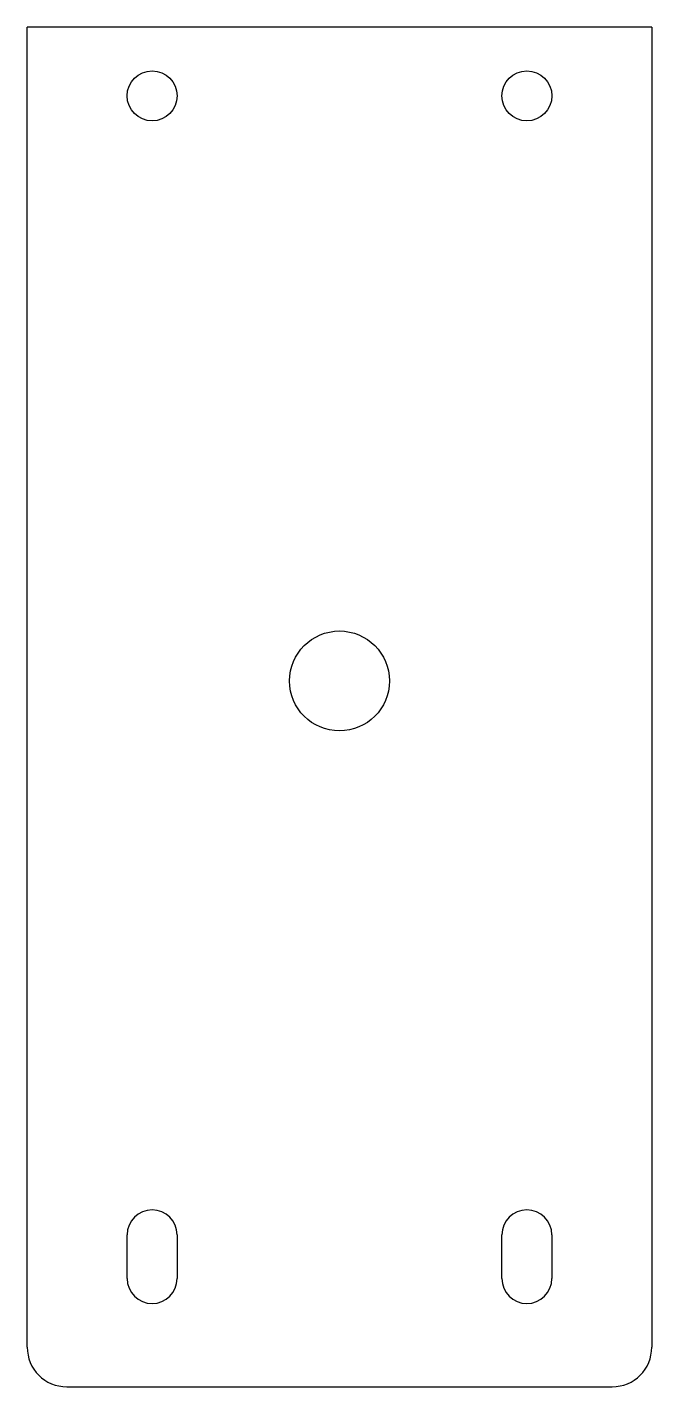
# Model space of a CAD drawing. Header units: millimetres. Extents: x 20 to 120, y 20 to 238.
import ezdxf

# ---------------------------------------------------------------- set-up
doc = ezdxf.new("R2010")
doc.units = ezdxf.units.MM

msp = doc.modelspace()

# ---------------------------------------------------------------- linework, layer by layer
at = {"color": 7, "linetype": 'Continuous', "lineweight": 25}
for p, q in [((120, 237.79), (20, 237.79)), ((20, 26.35), (20, 237.79)), ((120, 237.79), (120, 26.35)), ((36, 37.34), (36, 44.34)), ((44, 44.34), (44, 37.34)), ((96, 37.34), (96, 44.34)), ((104, 44.34), (104, 37.34)), ((26.35, 20), (113.65, 20))]:
    msp.add_line(p, q, dxfattribs=at)
for centre, radius in [((40, 226.79), 4), ((100, 226.79), 4), ((70, 133.07), 8)]:
    msp.add_circle(centre, radius, dxfattribs=at)
for centre, radius, start, end in [((40, 44.34), 4, 0, 180), ((100, 44.34), 4, 0, 180), ((40, 37.34), 4, 180, 0), ((100, 37.34), 4, 180, 0), ((26.35, 26.35), 6.35, 180, 270), ((113.65, 26.35), 6.35, 270, 0)]:
    msp.add_arc(centre, radius, start, end, dxfattribs=at)

doc.saveas('drawing.dxf')
